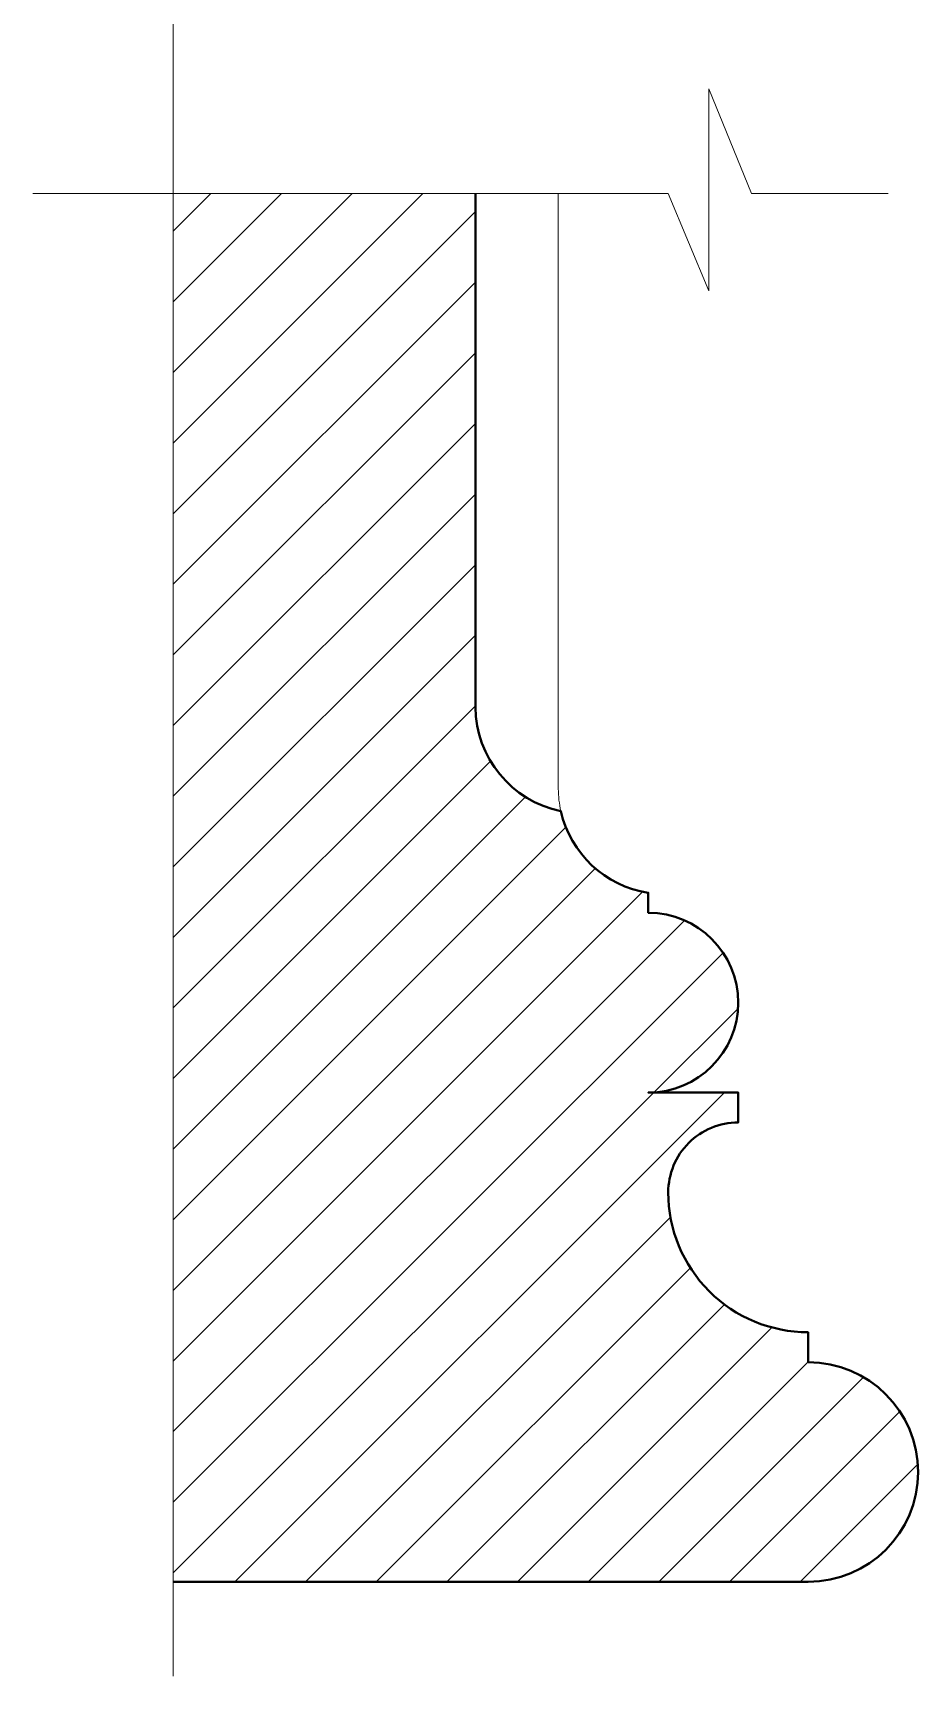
# Model space of a CAD drawing. Header units: millimetres. Extents: x 542654 to 551203, y 315718 to 321804.
# Drawn here: x 549927 to 550259, y 320144 to 320761 of the extents above; entities that cross this region are included whole.
import ezdxf

# ---------------------------------------------------------------- set-up
doc = ezdxf.new("R2010")
doc.units = ezdxf.units.MM
doc.layers.add('cad-block.com', color=250, linetype='Continuous')

msp = doc.modelspace()

# ---------------------------------------------------------------- hatches: boundary and pattern name
at = {"layer": 'cad-block.com', "lineweight": 15, "true_color": 0x000000}
h = msp.add_hatch(dxfattribs=at)
h.set_pattern_fill('ANSI31', color=18, scale=150, style=0)
h.set_pattern_definition([(44.99999999999999, (-1120312.112421803, -79040.61859135184), (-13.25825214724777, 13.25825214724777), [])])
edge = h.paths.add_edge_path()
edge.add_line((550093.1939673603, 320700.5919465013), (549979.7742352614, 320700.5919465013))
edge.add_line((549979.7742352614, 320700.5919465013), (549979.7742352614, 320179.2549453893))
edge.add_line((549979.7742352614, 320179.2549453893), (550218.08191282, 320179.2549453895))
edge.add_arc((550218.08191282, 320220.5049453895), 41.24999999991269, 270, 450)
edge.add_line((550218.08191282, 320261.7549453893), (550218.0819128458, 320273.0049454425))
edge.add_arc((550218.081904378, 320325.504937001), 52.49999155855107, 179.9999908457536, 270.00000924133894, ccw=False)
edge.add_arc((550191.8319128193, 320325.5049454166), 26.24999999965075, 89.99999930478441, 180.0000000600309, ccw=False)
edge.add_line((550191.8319131378, 320351.7549454166), (550191.83191282, 320363.0049453893))
edge.add_line((550191.83191282, 320363.0049453893), (550158.08191282, 320363.0049453893))
edge.add_arc((550158.08191282, 320396.7549453893), 33.75, 270, 450)
edge.add_line((550158.08191282, 320430.5049453893), (550158.08191282, 320438.0049453895))
edge.add_arc((550164.1520241369, 320477.3605153165), 39.82093840791137, 192.6152719860598, 261.23192559702954, ccw=False)
edge.add_arc((550133.4774012213, 320508.1084196429), 40.28518974941714, 180.5349521667993, 258.2772584885269, ccw=False)
edge.add_line((550093.1939673603, 320507.7322953171), (550093.1939673603, 320700.5919465013))

# ---------------------------------------------------------------- linework, layer by layer
at = {"layer": 'cad-block.com', "color": 18, "lineweight": 15, "true_color": 0x000000}
for points in [[(549979.7742352614, 320143.8488918914), (549979.7742352614, 320787.5664733569)], [(550196.8581823236, 320700.5919465013), (550180.7945840597, 320739.9511069604), (550180.7945840597, 320664.0471426892), (550165.58191282, 320700.5919465013)], [(549927.1615408617, 320700.5919465013), (550165.58191282, 320700.5919465013)], [(550196.8581823236, 320700.5919465013), (550248.08191282, 320700.5919465013)]]:
    msp.add_lwpolyline(points, dxfattribs=at)
at = {"layer": 'cad-block.com', "color": 18, "lineweight": 40, "true_color": 0x000000}
for points in [[(549979.7742352614, 320179.2549453893), (550218.08191282, 320179.2549453895, 0.9999999999999999), (550218.08191282, 320261.7549453893), (550218.0819128458, 320273.0049454425, -0.414213656409455), (550165.5819128196, 320325.5049453891, -0.4142135662309562), (550191.8319131378, 320351.7549454166), (550191.83191282, 320363.0049453893), (550158.08191282, 320363.0049453893, 0.9999999999999999), (550158.08191282, 320430.5049453893), (550158.08191282, 320438.0049453895, -0.3086752690530409), (550125.2924196494, 320468.6634885387, -0.3528536750377917), (550093.1939673603, 320507.7322953171), (550093.1939673603, 320700.5919465013)], [(550125.2924196491, 320468.6634885385, 0.3086752690529247), (550158.08191282, 320438.0049453897, 0.3086752690529247)]]:
    msp.add_lwpolyline(points, format="xyb", dxfattribs=at)
at = {"layer": 'cad-block.com', "color": 18, "lineweight": 15, "true_color": 0x000000}
msp.add_lwpolyline([(550125.2924196491, 320468.6634885385, -0.05348411731921118), (550124.33191282, 320477.1038629275), (550124.33191282, 320700.5919465013)], format="xyb", dxfattribs=at)

doc.saveas('drawing.dxf')
